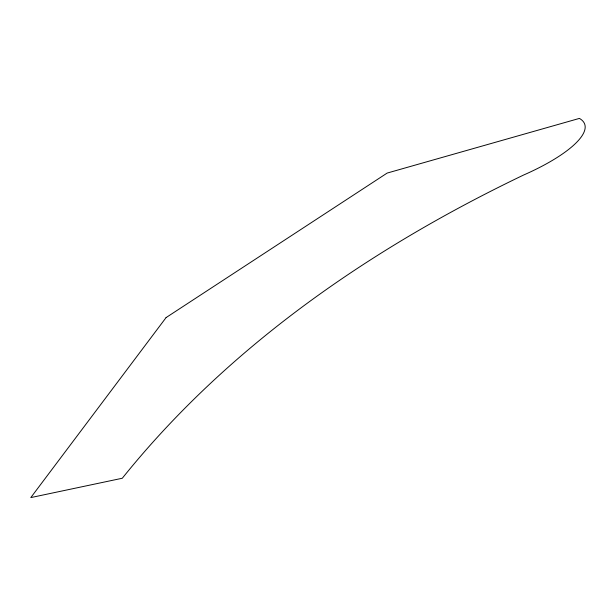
<?xml version="1.0" encoding="UTF-8"?>
<svg xmlns="http://www.w3.org/2000/svg" width="616" height="616" viewBox="0 0 616 616"><rect width="100%" height="100%" fill="white"/><g stroke="black" fill="none" stroke-linecap="round" stroke-linejoin="round"><path stroke-width="0.92" d="M166.089 317.579L30.8 497.589L122.291 478.247C228.528 345.938 371.517 247.909 523.508 175.075A103.08 29.345 -19 0 0 579.387 118.411L387.156 173.073L166.089 317.579"/></g></svg>
